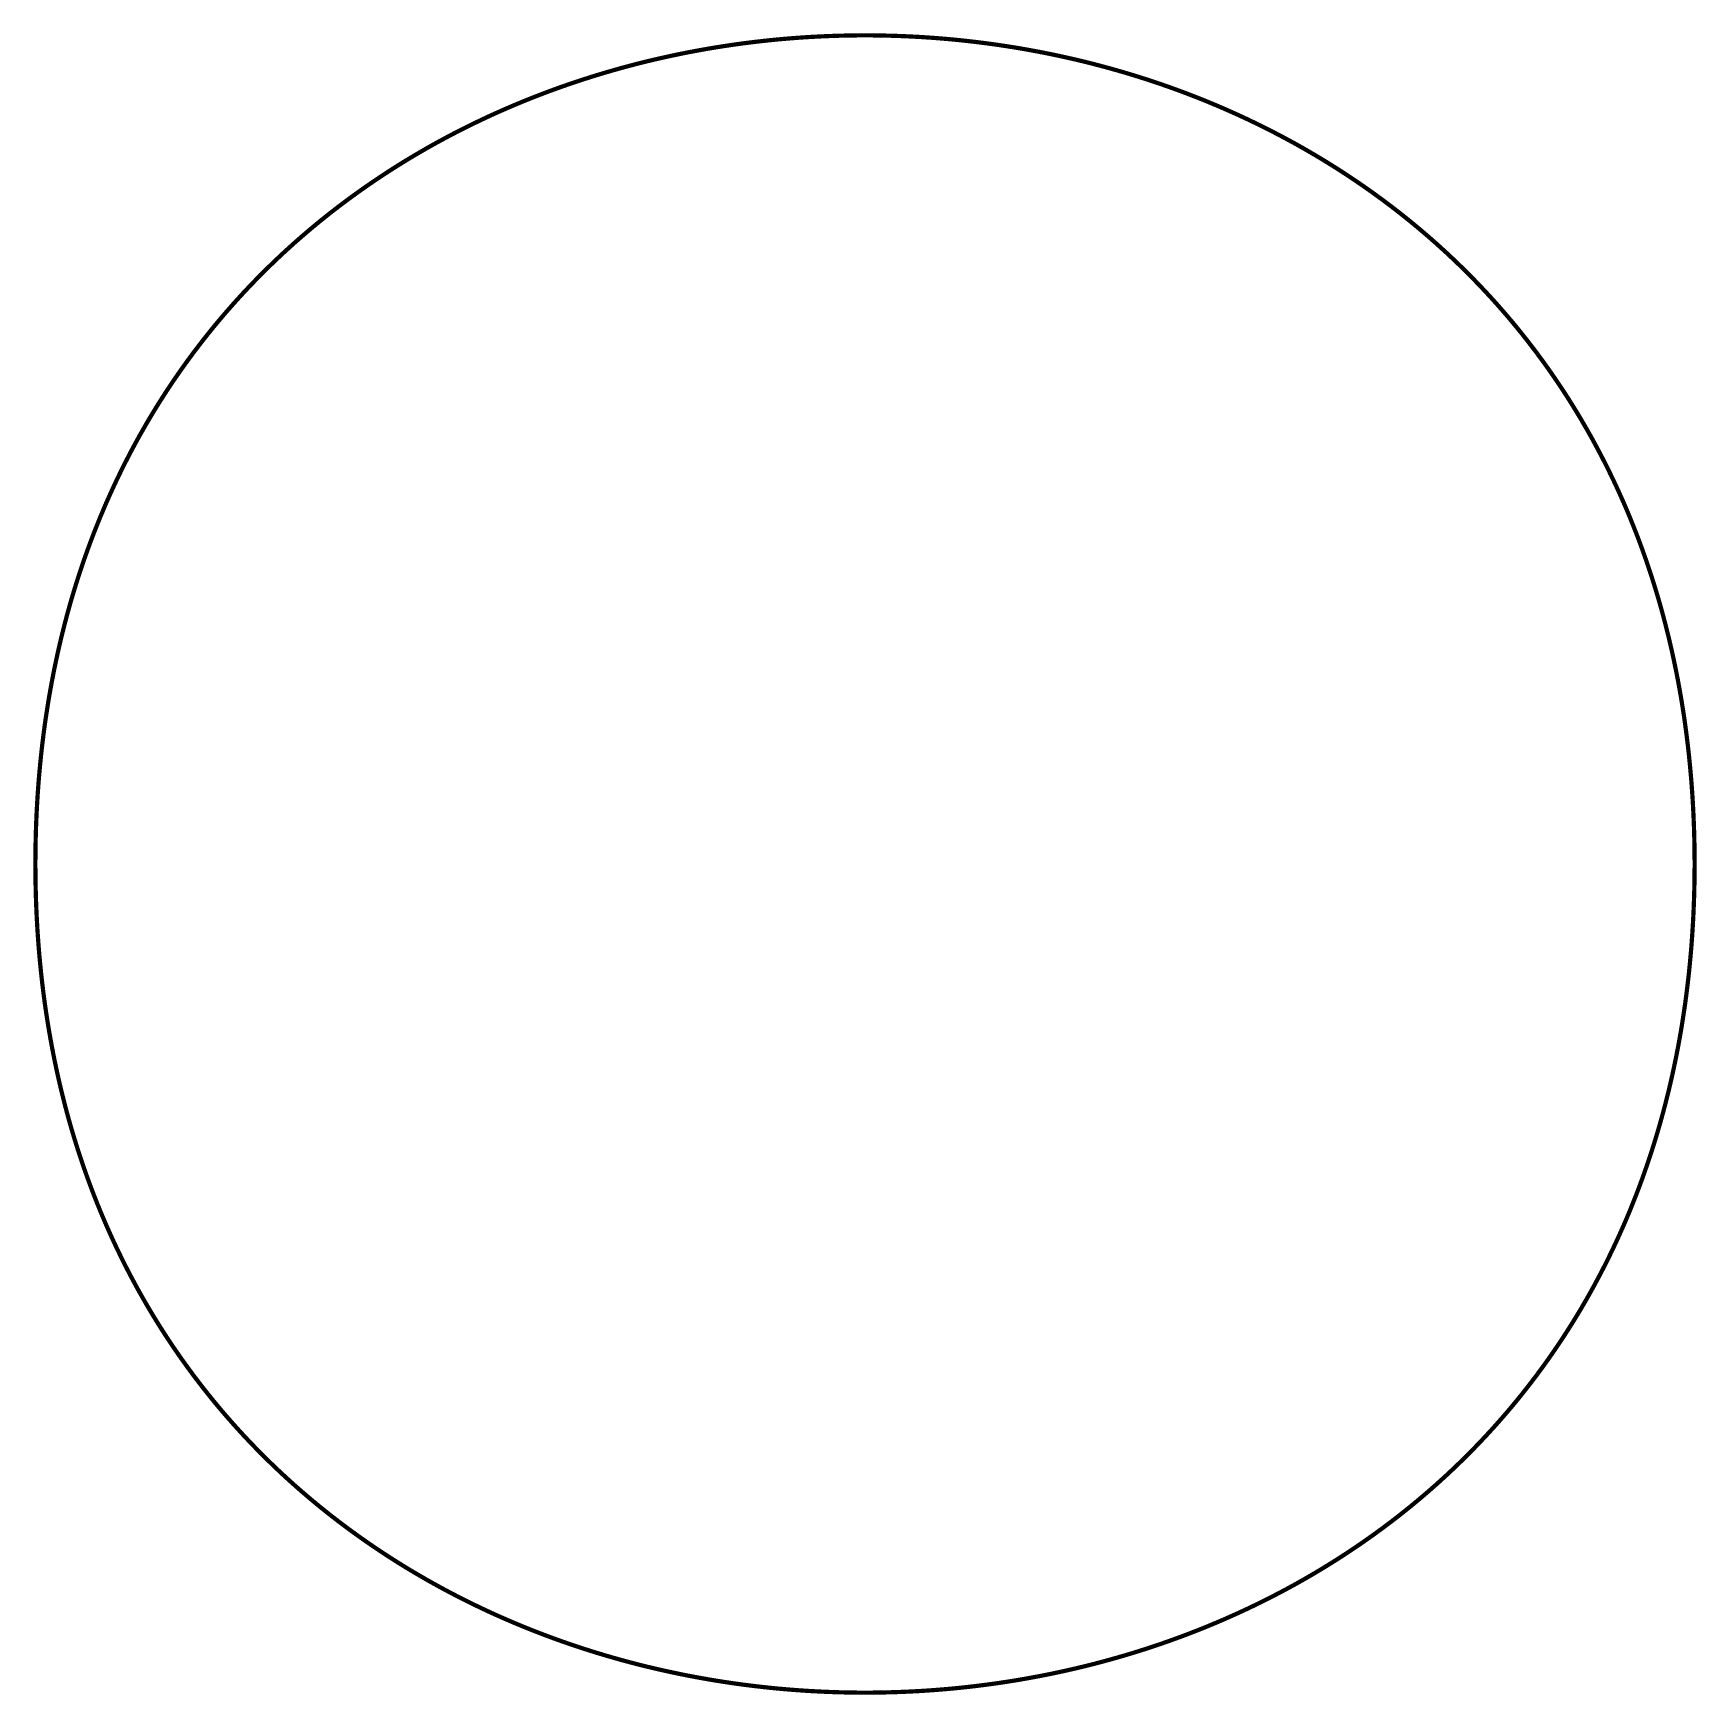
# Model space of a CAD drawing. Extents: x 0.05 to 4, y 0.05 to 3.99.
import ezdxf

# ---------------------------------------------------------------- set-up
doc = ezdxf.new("R2010")
doc.units = 0
doc.header["$LTSCALE"] = 0.166667
doc.layers.add('FOREGROUND', color=7, linetype='CONTINUOUS')

msp = doc.modelspace()

# ---------------------------------------------------------------- linework, layer by layer
at = {"layer": 'FOREGROUND', "linetype": 'CONTINUOUS', "const_width": 0.01}
msp.add_lwpolyline([(3.993333, 2.02), (3.993199, 2.044547), (3.992835, 2.06894), (3.992243, 2.093179), (3.991425, 2.117264), (3.990382, 2.141196), (3.989116, 2.164973), (3.987627, 2.188597), (3.985918, 2.212066), (3.98399, 2.235382), (3.981844, 2.258544), (3.979482, 2.281552), (3.976905, 2.304406), (3.974115, 2.327106), (3.971112, 2.349653), (3.9679, 2.372045), (3.964478, 2.394284), (3.960849, 2.416369), (3.957013, 2.438299), (3.952973, 2.460076), (3.948729, 2.481699), (3.944284, 2.503168), (3.939638, 2.524484), (3.934793, 2.545645), (3.929751, 2.566652), (3.924513, 2.587506), (3.91908, 2.608206), (3.913454, 2.628751), (3.907636, 2.649143), (3.901628, 2.669381), (3.89543, 2.689465), (3.889046, 2.709396), (3.882475, 2.729172), (3.87572, 2.748794), (3.868782, 2.768263), (3.861663, 2.787578), (3.854363, 2.806738), (3.846884, 2.825745), (3.839228, 2.844598), (3.831396, 2.863297), (3.823389, 2.881843), (3.81521, 2.900234), (3.806859, 2.918471), (3.798338, 2.936555), (3.789648, 2.954485), (3.780791, 2.97226), (3.771768, 2.989882), (3.762581, 3.00735), (3.753231, 3.024664), (3.743719, 3.041824), (3.734048, 3.058831), (3.724217, 3.075683), (3.71423, 3.092382), (3.704087, 3.108926), (3.69379, 3.125317), (3.68334, 3.141554), (3.672738, 3.157637), (3.661987, 3.173566), (3.651087, 3.189341), (3.64004, 3.204962), (3.628847, 3.22043), (3.61751, 3.235743), (3.606031, 3.250903), (3.59441, 3.265908), (3.582649, 3.28076), (3.57075, 3.295458), (3.558714, 3.310002), (3.546542, 3.324392), (3.534237, 3.338628), (3.521798, 3.352711), (3.509229, 3.366639), (3.49653, 3.380414), (3.483702, 3.394034), (3.470748, 3.407501), (3.457668, 3.420814), (3.444464, 3.433973), (3.431138, 3.446978), (3.41769, 3.459829), (3.404123, 3.472527), (3.390437, 3.48507), (3.376635, 3.49746), (3.362718, 3.509695), (3.348686, 3.521777), (3.334542, 3.533705), (3.320287, 3.545479), (3.305923, 3.557099), (3.29145, 3.568565), (3.276871, 3.579877), (3.262187, 3.591036), (3.247398, 3.60204), (3.232508, 3.612891), (3.217516, 3.623587), (3.202425, 3.63413), (3.187236, 3.644519), (3.17195, 3.654754), (3.156569, 3.664835), (3.141094, 3.674762), (3.125527, 3.684536), (3.10987, 3.694155), (3.094123, 3.70362), (3.078288, 3.712932), (3.062366, 3.72209), (3.046359, 3.731094), (3.030269, 3.739944), (3.014097, 3.74864), (2.997843, 3.757182), (2.981511, 3.76557), (2.965101, 3.773804), (2.948614, 3.781885), (2.932052, 3.789811), (2.915417, 3.797584), (2.898709, 3.805203), (2.881931, 3.812668), (2.865084, 3.819979), (2.848169, 3.827136), (2.831188, 3.834139), (2.814142, 3.840988), (2.797032, 3.847684), (2.779861, 3.854225), (2.762628, 3.860613), (2.745337, 3.866847), (2.727988, 3.872926), (2.710583, 3.878852), (2.693123, 3.884624), (2.67561, 3.890242), (2.658044, 3.895707), (2.640429, 3.901017), (2.622764, 3.906173), (2.605052, 3.911176), (2.587293, 3.916025), (2.56949, 3.920719), (2.551644, 3.92526), (2.533755, 3.929647), (2.515827, 3.93388), (2.497859, 3.937959), (2.479854, 3.941885), (2.461813, 3.945656), (2.443737, 3.949273), (2.425629, 3.952737), (2.407488, 3.956047), (2.389317, 3.959202), (2.371117, 3.962204), (2.35289, 3.965052), (2.334637, 3.967746), (2.31636, 3.970287), (2.298059, 3.972673), (2.279737, 3.974905), (2.261394, 3.976984), (2.243033, 3.978908), (2.224655, 3.980679), (2.20626, 3.982296), (2.187851, 3.983759), (2.16943, 3.985068), (2.150996, 3.986223), (2.132553, 3.987224), (2.114101, 3.988071), (2.095642, 3.988765), (2.077176, 3.989304), (2.058707, 3.98969), (2.040235, 3.989921), (2.021761, 3.989999), (2.003287, 3.989923), (1.984815, 3.989693), (1.966345, 3.989309), (1.94788, 3.988772), (1.929421, 3.98808), (1.910969, 3.987234), (1.892525, 3.986235), (1.874092, 3.985081), (1.85567, 3.983774), (1.837261, 3.982313), (1.818866, 3.980698), (1.800488, 3.978929), (1.782126, 3.977006), (1.763784, 3.974929), (1.745461, 3.972698), (1.72716, 3.970314), (1.708883, 3.967775), (1.690629, 3.965083), (1.672402, 3.962237), (1.654202, 3.959237), (1.636031, 3.956082), (1.61789, 3.952774), (1.599781, 3.949313), (1.581705, 3.945697), (1.563663, 3.941927), (1.545658, 3.938003), (1.52769, 3.933926), (1.509761, 3.929695), (1.491872, 3.925309), (1.474025, 3.92077), (1.456222, 3.916077), (1.438463, 3.91123), (1.42075, 3.906229), (1.403085, 3.901074), (1.385469, 3.895766), (1.367903, 3.890303), (1.350389, 3.884686), (1.332928, 3.878916), (1.315523, 3.872992), (1.298173, 3.866914), (1.280881, 3.860681), (1.263648, 3.854295), (1.246476, 3.847756), (1.229366, 3.841062), (1.212319, 3.834214), (1.195337, 3.827212), (1.178421, 3.820057), (1.161574, 3.812747), (1.144795, 3.805284), (1.128087, 3.797667), (1.111451, 3.789896), (1.094888, 3.781971), (1.078401, 3.773892), (1.06199, 3.765659), (1.045656, 3.757272), (1.029402, 3.748732), (1.013229, 3.740037), (0.997138, 3.731189), (0.98113, 3.722186), (0.965208, 3.71303), (0.949372, 3.70372), (0.933624, 3.694256), (0.917965, 3.684638), (0.902397, 3.674866), (0.886922, 3.66494), (0.87154, 3.65486), (0.856253, 3.644627), (0.841063, 3.634239), (0.825971, 3.623698), (0.810978, 3.613003), (0.796087, 3.602153), (0.781297, 3.59115), (0.766612, 3.579993), (0.752031, 3.568682), (0.737557, 3.557218), (0.723192, 3.545599), (0.708936, 3.533826), (0.694791, 3.5219), (0.680758, 3.509819), (0.66684, 3.497585), (0.653036, 3.485197), (0.63935, 3.472655), (0.625781, 3.459959), (0.612332, 3.447109), (0.599005, 3.434105), (0.5858, 3.420947), (0.572719, 3.407635), (0.559763, 3.39417), (0.546934, 3.38055), (0.534233, 3.366777), (0.521663, 3.35285), (0.509223, 3.338768), (0.496916, 3.324533), (0.484743, 3.310144), (0.472705, 3.295601), (0.460805, 3.280905), (0.449043, 3.266054), (0.437421, 3.251049), (0.42594, 3.235891), (0.414601, 3.220578), (0.403407, 3.205112), (0.392359, 3.189492), (0.381457, 3.173718), (0.370704, 3.15779), (0.360101, 3.141708), (0.349649, 3.125472), (0.339351, 3.109082), (0.329206, 3.092538), (0.319217, 3.075841), (0.309385, 3.058989), (0.299712, 3.041984), (0.290199, 3.024825), (0.280847, 3.007511), (0.271658, 2.990044), (0.262634, 2.972423), (0.253775, 2.954648), (0.245083, 2.936719), (0.23656, 2.918637), (0.228208, 2.9004), (0.220027, 2.882009), (0.212018, 2.863465), (0.204185, 2.844767), (0.196527, 2.825914), (0.189046, 2.806908), (0.181744, 2.787748), (0.174623, 2.768434), (0.167683, 2.748966), (0.160926, 2.729344), (0.154353, 2.709569), (0.147967, 2.689639), (0.141768, 2.669555), (0.135758, 2.649318), (0.129938, 2.628927), (0.12431, 2.608381), (0.118875, 2.587682), (0.113635, 2.566829), (0.10859, 2.545822), (0.103744, 2.524661), (0.099096, 2.503346), (0.094648, 2.481878), (0.090403, 2.460255), (0.08636, 2.438479), (0.082523, 2.416548), (0.078891, 2.394464), (0.075467, 2.372225), (0.072252, 2.349833), (0.069248, 2.327287), (0.066456, 2.304587), (0.063876, 2.281733), (0.061512, 2.258726), (0.059364, 2.235564), (0.057434, 2.212248), (0.055722, 2.188779), (0.054232, 2.165155), (0.052963, 2.141378), (0.051918, 2.117447), (0.051097, 2.093361), (0.050503, 2.069122), (0.050137, 2.044729), (0.05, 2.020183), (0.05, 2.020183), (0.050132, 1.995636), (0.050494, 1.971243), (0.051084, 1.947003), (0.051899, 1.922918), (0.05294, 1.898987), (0.054204, 1.875209), (0.055691, 1.851585), (0.057397, 1.828115), (0.059323, 1.804799), (0.061467, 1.781637), (0.063827, 1.758629), (0.066402, 1.735775), (0.06919, 1.713074), (0.07219, 1.690528), (0.075401, 1.668135), (0.078821, 1.645896), (0.082448, 1.623811), (0.086281, 1.60188), (0.09032, 1.580103), (0.094561, 1.558479), (0.099005, 1.53701), (0.103648, 1.515694), (0.108491, 1.494532), (0.113532, 1.473524), (0.118768, 1.45267), (0.124199, 1.43197), (0.129823, 1.411424), (0.135639, 1.391031), (0.141646, 1.370793), (0.147841, 1.350708), (0.154223, 1.330777), (0.160792, 1.311), (0.167545, 1.291377), (0.174482, 1.271908), (0.1816, 1.252593), (0.188898, 1.233431), (0.196375, 1.214424), (0.204029, 1.19557), (0.211859, 1.17687), (0.219864, 1.158324), (0.228042, 1.139932), (0.236391, 1.121694), (0.244911, 1.10361), (0.253599, 1.085679), (0.262454, 1.067903), (0.271475, 1.05028), (0.280661, 1.032811), (0.290009, 1.015496), (0.299519, 0.998335), (0.309189, 0.981328), (0.319018, 0.964475), (0.329004, 0.947775), (0.339145, 0.93123), (0.349441, 0.914838), (0.35989, 0.8986), (0.37049, 0.882516), (0.38124, 0.866586), (0.392138, 0.85081), (0.403184, 0.835188), (0.414375, 0.819719), (0.42571, 0.804405), (0.437189, 0.789244), (0.448808, 0.774237), (0.460567, 0.759384), (0.472465, 0.744685), (0.4845, 0.73014), (0.49667, 0.715749), (0.508974, 0.701512), (0.521411, 0.687428), (0.53398, 0.673498), (0.546678, 0.659723), (0.559504, 0.646101), (0.572457, 0.632633), (0.585536, 0.619319), (0.598738, 0.606159), (0.612064, 0.593152), (0.62551, 0.5803), (0.639076, 0.567601), (0.65276, 0.555057), (0.666561, 0.542666), (0.680478, 0.530429), (0.694508, 0.518346), (0.708651, 0.506417), (0.722904, 0.494642), (0.737268, 0.48302), (0.751739, 0.471553), (0.766318, 0.460239), (0.781001, 0.449079), (0.795788, 0.438074), (0.810678, 0.427222), (0.825669, 0.416523), (0.840759, 0.405979), (0.855947, 0.395589), (0.871232, 0.385353), (0.886612, 0.37527), (0.902086, 0.365341), (0.917652, 0.355567), (0.933308, 0.345946), (0.949055, 0.336479), (0.964889, 0.327166), (0.98081, 0.318007), (0.996815, 0.309001), (1.012905, 0.30015), (1.029076, 0.291452), (1.045329, 0.282909), (1.061661, 0.274519), (1.07807, 0.266283), (1.094556, 0.258201), (1.111117, 0.250273), (1.127752, 0.242499), (1.144458, 0.234878), (1.161236, 0.227412), (1.178082, 0.220099), (1.194997, 0.212941), (1.211977, 0.205936), (1.229023, 0.199085), (1.246132, 0.192388), (1.263303, 0.185845), (1.280534, 0.179456), (1.297825, 0.17322), (1.315173, 0.167139), (1.332578, 0.161211), (1.350038, 0.155438), (1.36755, 0.149818), (1.385115, 0.144352), (1.40273, 0.13904), (1.420395, 0.133882), (1.438106, 0.128878), (1.455864, 0.124028), (1.473667, 0.119331), (1.491513, 0.114789), (1.509401, 0.1104), (1.527329, 0.106166), (1.545296, 0.102085), (1.563301, 0.098158), (1.581342, 0.094385), (1.599417, 0.090766), (1.617526, 0.0873), (1.635666, 0.083989), (1.653836, 0.080832), (1.672036, 0.077828), (1.690263, 0.074978), (1.708515, 0.072283), (1.726793, 0.069741), (1.745093, 0.067353), (1.763415, 0.065119), (1.781758, 0.063038), (1.800119, 0.061112), (1.818497, 0.05934), (1.836891, 0.057721), (1.8553, 0.056257), (1.873721, 0.054946), (1.892155, 0.053789), (1.910598, 0.052786), (1.92905, 0.051937), (1.947509, 0.051242), (1.965974, 0.050701), (1.984444, 0.050314), (2.002916, 0.05008), (2.02139, 0.050001), (2.039863, 0.050075), (2.058336, 0.050303), (2.076805, 0.050686), (2.09527, 0.051222), (2.11373, 0.051912), (2.132182, 0.052756), (2.150626, 0.053753), (2.169059, 0.054905), (2.187481, 0.056211), (2.20589, 0.05767), (2.224285, 0.059283), (2.242664, 0.061051), (2.261026, 0.062972), (2.279368, 0.065047), (2.297691, 0.067276), (2.315992, 0.069659), (2.33427, 0.072196), (2.352524, 0.074886), (2.370751, 0.077731), (2.388952, 0.080729), (2.407123, 0.083882), (2.425264, 0.087188), (2.443374, 0.090648), (2.46145, 0.094263), (2.479492, 0.098031), (2.497498, 0.101952), (2.515466, 0.106028), (2.533395, 0.110258), (2.551284, 0.114642), (2.569132, 0.119179), (2.586936, 0.123871), (2.604695, 0.128716), (2.622408, 0.133715), (2.640074, 0.138868), (2.657691, 0.144176), (2.675257, 0.149637), (2.692771, 0.155251), (2.710233, 0.16102), (2.727639, 0.166943), (2.744989, 0.173019), (2.762281, 0.17925), (2.779515, 0.185634), (2.796688, 0.192173), (2.813799, 0.198865), (2.830846, 0.205711), (2.847829, 0.212711), (2.864745, 0.219865), (2.881594, 0.227173), (2.898373, 0.234635), (2.915082, 0.24225), (2.931718, 0.25002), (2.948282, 0.257944), (2.96477, 0.266021), (2.981182, 0.274252), (2.997516, 0.282638), (3.013771, 0.291177), (3.029945, 0.29987), (3.046037, 0.308717), (3.062045, 0.317718), (3.077968, 0.326872), (3.093805, 0.336181), (3.109554, 0.345644), (3.125214, 0.35526), (3.140782, 0.365031), (3.156259, 0.374955), (3.171642, 0.385033), (3.186929, 0.395265), (3.202121, 0.405651), (3.217214, 0.416191), (3.232207, 0.426885), (3.2471, 0.437733), (3.26189, 0.448735), (3.276577, 0.45989), (3.291159, 0.4712), (3.305633, 0.482664), (3.32, 0.494281), (3.334257, 0.506052), (3.348403, 0.517977), (3.362437, 0.530057), (3.376357, 0.54229), (3.390161, 0.554677), (3.403849, 0.567217), (3.417419, 0.579912), (3.430869, 0.592761), (3.444197, 0.605764), (3.457404, 0.61892), (3.470486, 0.632231), (3.483443, 0.645695), (3.496273, 0.659313), (3.508975, 0.673085), (3.521547, 0.687011), (3.533988, 0.701092), (3.546296, 0.715325), (3.558471, 0.729713), (3.57051, 0.744255), (3.582411, 0.758951), (3.594175, 0.7738), (3.605799, 0.788804), (3.617281, 0.803961), (3.628621, 0.819273), (3.639816, 0.834738), (3.650866, 0.850357), (3.661769, 0.866131), (3.672524, 0.882058), (3.683128, 0.898139), (3.693581, 0.914373), (3.703882, 0.930762), (3.714028, 0.947305), (3.724018, 0.964002), (3.733852, 0.980852), (3.743527, 0.997857), (3.753041, 1.015015), (3.762395, 1.032328), (3.771585, 1.049794), (3.780611, 1.067414), (3.789472, 1.085188), (3.798165, 1.103116), (3.80669, 1.121198), (3.815044, 1.139434), (3.823227, 1.157824), (3.831237, 1.176368), (3.839072, 1.195065), (3.846732, 1.213917), (3.854214, 1.232922), (3.861518, 1.252082), (3.868641, 1.271395), (3.875583, 1.290862), (3.882342, 1.310483), (3.888916, 1.330259), (3.895304, 1.350188), (3.901505, 1.370271), (3.907517, 1.390507), (3.913339, 1.410898), (3.918969, 1.431443), (3.924406, 1.452142), (3.929648, 1.472994), (3.934694, 1.494001), (3.939543, 1.515161), (3.944193, 1.536476), (3.948642, 1.557944), (3.95289, 1.579566), (3.956934, 1.601342), (3.960774, 1.623272), (3.964407, 1.645356), (3.967833, 1.667594), (3.97105, 1.689986), (3.974057, 1.712532), (3.976851, 1.735232), (3.979433, 1.758085), (3.981799, 1.781093), (3.983949, 1.804255), (3.985882, 1.82757), (3.987595, 1.851039), (3.989088, 1.874663), (3.990359, 1.89844), (3.991407, 1.922371), (3.992229, 1.946456), (3.992825, 1.970695), (3.993194, 1.995088), (3.993333, 2.019635)], close=True, dxfattribs=at)

doc.saveas('drawing.dxf')
